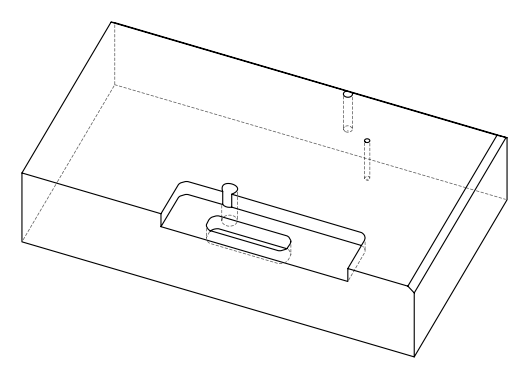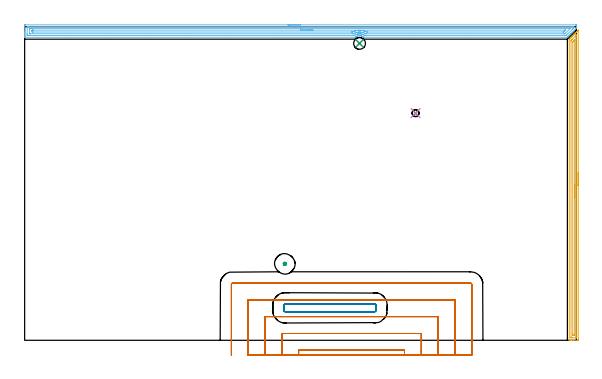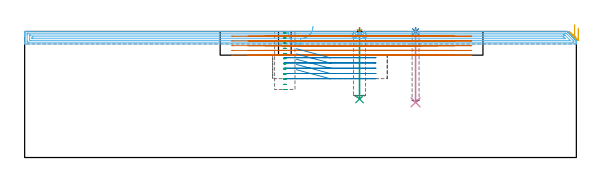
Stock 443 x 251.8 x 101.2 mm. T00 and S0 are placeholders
(PLAN: 9 operations, 5 tool changes, 45.2 min)
(1 SPOT_DRILL | STEP1POCKET | NXT0321_9005460120000 | 0.03 min | 1 mm3)
(2 SPOT_DRILL_1 | STEP1POCKET_1 | NXT0321_9005460120000 | 0.03 min | 0 mm3)
(3 DRILL_BLIND_HOLE_INTO_CENTER | STEP1POCKET | UGT0301_490 | 0.23 min | 3683 mm3)
(4 DRILL_BLIND_HOLE_INTO_CENTER_1 | STEP1POCKET_1 | UGT0301_451 | 0.24 min | 1350 mm3)
(5 AREA_MILL | FG_CHAMFER_SURFACE | UGT0205_001 | 6.09 min | 6520 mm3)
(6 AREA_MILL_1 | FG_CHAMFER_SURFACE_1 | UGT0205_001 | 14.33 min | 21955 mm3)
(7 MILL_OPEN_POCKET | POCKET_OPEN | UGT0201_100 | Follow Part, ap 4.5, ae 75% | 21.52 min | 219702 mm3)
(8 MILL_RECTANGULAR_POCKET | POCKET_RECTANGULAR_STRAIGHT | UGT0201_100 | Follow Part, ap 4.5, ae 75% | 2.17 min | 40578 mm3)
(9 MILL_BLIND_HOLE_FROM_SOLID_MATERIAL | STEP1POCKET_2 | UGT0201_132 | Spiral | 0.53 min | 9479 mm3)
(TOOL NXT0321_9005460120000 | NC Spot Drill, 142deg, 12mm, Carbide, Uncoated | D12 PA142 FL30 Z2)
(TOOL UGT0301_490 | Carbide Drill 9.5 mm | D9.5 PA118 FL81 Z2)
(TOOL UGT0301_451 | Carbide Drill 5.6 mm | D5.6 PA118 FL57 Z2)
(TOOL UGT0205_001 | Chamfer Mill 20 x 3 x 45 deg. | D20 FL50 Z2)
(TOOL UGT0201_100 | End Mill 18 mm | D18 FL22 Z2)
(TOOL UGT0201_132 | Carbide End Mill 14.0 | D14 FL30 Z4)
(OP 1 SPOT_DRILL)
G17 G21 G94 G90
T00 M6
G54
G17 G0 G90 X268.9 Y238.4 S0 M3
G43 Z111.2 H0
G94 G81 G98 Z100.791 F250. R104.2
G80
M5
M2
(OP 2 SPOT_DRILL_1)
G17 G21 G94 G90
T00 M6
G54
G17 G0 G90 X313.9 Y182.4 S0 M3
G43 Z111.2 H0
G94 G81 G98 Z100.959 F250. R104.2
G80
M5
M2
(OP 3 DRILL_BLIND_HOLE_INTO_CENTER)
G17 G21 G94 G90
T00 M6
G54
G17 G0 G90 X268.9 Y238.4 S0 M3
G43 Z111.2 H0
G94 G81 G98 Z47. F250. R103.2
G80
M5
M2
(OP 4 DRILL_BLIND_HOLE_INTO_CENTER_1)
G17 G21 G94 G90
T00 M6
G54
G17 G0 G90 X313.9 Y182.4 S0 M3
G43 Z111.2 H0
G94 G81 G98 Z44.3 F250. R103.2
G80
M5
M2
(OP 5 AREA_MILL)
G17 G21 G94 G90
T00 M6
G54
G17 G0 G90 X444.5 Y134.5 S1061 M3
G43 Z111.2 H0
Z104.
G94 G1 Y134.462 Z103.128 F250.
Y134.348 Z102.264
Y134.159 Z101.412
Y133.897 Z100.58
Y133.563 Z99.774
Y133.16 Z99.
Y132.691 Z98.264
Y132.16 Z97.572
Y131.571 Z96.929
Y130.928 Z96.34
Y130.236 Z95.808
Y129.5 Z95.34
Y128.726 Z94.937
Y127.92 Z94.603
Y127.088 Z94.341
Y126.236 Z94.152
Y125.372 Z94.038
Y124.5 Z94.
Y1.019
X444.499 Y0.632 Z94.001
X444.494 Y0.13 Z94.004
X444.492 Y0.009 Z94.006
X443.998 Y0. Z94.499
X440.457 Z98.037
X439.053 Z99.443
X438.687 Z99.808
X437.956 Z100.544
X437.715 Z100.784
X437.325 Z101.166
X437.303 Y0.008 Z101.188
X437.3 Y0.185 Z101.2
Y241.66
X437.304 Y241.795 Z101.189
X437.321 Y241.817 Z101.173
X437.536 Y242.036 Z100.963
X437.904 Y242.406 Z100.593
X438.245 Y242.746 Z100.252
X438.363 Y242.863 Z100.136
X438.502 Y243.002 Z99.998
X438.687 Y243.188 Z99.81
X438.798 Y243.3 Z99.699
X439.396 Y243.896 Z99.104
X439.572 Y244.074 Z98.925
X440.29 Y244.79 Z98.209
X440.457 Y244.959 Z98.04
X441.184 Y245.685 Z97.315
X441.343 Y245.844 Z97.154
X441.785 Y246.285 Z96.715
X442.079 Y246.579 Z96.42
X442.228 Y246.729 Z96.269
X442.655 Y247.155 Z95.845
X442.973 Y247.474 Z95.526
X443.113 Y247.614 Z95.384
X443.514 Y248.014 Z94.986
X443.6 Y248.1 Z94.9
X443.867 Y248.368 Z94.631
X443.998 Y248.5 Z94.498
X444.372 Y248.872 Z94.128
X444.44 Y248.94 Z94.059
X444.467 Y248.964 Z94.033
X444.494 Y248.983 Z94.004
X444.5 Y248.964 Z94.
Y124.5
X443.086 Z95.414
X443.085 Y2.096 Z95.415
X443.084 Y2.042 Z95.416
X443.082 Y2.016 Z95.418
X443.08 Y2.011 Z95.42
X443.06 Y2.009 Z95.44
X442.643 Y2.001 Z95.857
X439.572 Y2. Z98.928
X439.102 Y2.002 Z99.398
X438.844 Y2.007 Z99.656
X438.721 Y2.011 Z99.779
X438.715 Y2.393 Z99.785
Y2.421
Y240.319
X438.721 Y240.747 Z99.779
X438.93 Y240.968 Z99.57
X439.165 Y241.213 Z99.335
X439.369 Y241.419 Z99.131
X439.572 Y241.623 Z98.928
X442.74 Y244.79 Z95.76
X442.838 Y244.888 Z95.662
X442.929 Y244.977 Z95.571
X443.034 Y245.076 Z95.466
X443.072 Y245.111 Z95.428
X443.085 Y244.819 Z95.415
Y244.79
X443.086 Y124.5 Z95.414
X441.672 Z96.828
X441.671 Y4.772 Z96.829
X441.669 Y4.209 Z96.831
X441.667 Y4.044 Z96.833
X441.665 Y4.011 Z96.835
X441.619 Y4.006 Z96.881
X441.549 Y4.001 Z96.951
X441.343 Y4. Z97.157
X440.664 Y4.001 Z97.836
X440.457 Y4.004 Z98.043
X440.251 Y4.01 Z98.249
X440.135 Y4.019 Z98.365
X440.132 Y4.099 Z98.368
X440.13 Y4.209 Z98.37
X440.129 Y4.542 Z98.371
Y5.104
Y239.424
X440.13 Y239.591 Z98.37
X440.132 Y239.673 Z98.368
X440.135 Y239.712 Z98.365
X440.148 Y239.737 Z98.352
X440.457 Y240.056 Z98.043
X440.587 Y240.188 Z97.913
X440.718 Y240.319 Z97.782
X441.477 Y241.077 Z97.023
X441.613 Y241.213 Z96.887
X441.636 Y241.231 Z96.864
X441.653 Y241.243 Z96.847
X441.664 Y241.213 Z96.836
X441.669 Y241.014 Z96.831
X441.671 Y240.881 Z96.829
X441.672 Y124.5 Z96.828
Y123.628 Z96.866
Y122.763 Z96.98
Y121.912 Z97.169
Y121.08 Z97.432
Y120.274 Z97.765
Y119.5 Z98.168
Y118.764 Z98.637
Y118.072 Z99.168
Y117.429 Z99.757
Y116.84 Z100.401
Y116.308 Z101.093
Y115.84 Z101.828
Y115.437 Z102.602
Y115.103 Z103.408
Y114.841 Z104.24
Y114.652 Z105.092
Y114.538 Z105.957
Y114.5 Z106.828
G0 Z111.2
M5
M2
(OP 6 AREA_MILL_1)
G17 G21 G94 G90
T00 M6
G54
G17 G0 G90 X211.5 Y253.3 S1061 M3
G43 Z111.2 H0
Z101.2
G94 G1 X211.538 Z100.328 F250.
X211.652 Z99.464
X211.841 Z98.612
X212.103 Z97.78
X212.437 Z96.974
X212.84 Z96.2
X213.308 Z95.464
X213.84 Z94.772
X214.429 Z94.129
X215.072 Z93.54
X215.764 Z93.009
X216.5 Z92.54
X217.274 Z92.137
X218.08 Z91.803
X218.912 Z91.541
X219.764 Z91.352
X220.628 Z91.238
X221.5 Z91.2
X442.37
X442.538 Y253.298 Z91.202
X442.998 Y253.291 Z91.205
X443. Y253.107 Z91.389
Y251.856 Z92.639
Y250.865 Z93.634
X442.994 Y250.522 Z93.977
X442.993 Y250.504 Z93.994
X442.966 Y250.469 Z94.029
X442.851 Y250.35 Z94.149
X442.313 Y249.813 Z94.687
X442.135 Y249.633 Z94.863
X441.44 Y248.94 Z95.56
X441.246 Y248.744 Z95.752
X440.567 Y248.067 Z96.433
X440.357 Y247.856 Z96.641
X439.693 Y247.193 Z97.307
X439.468 Y246.967 Z97.53
X438.82 Y246.32 Z98.18
X438.58 Y246.078 Z98.418
X437.947 Y245.447 Z99.053
X437.899 Y245.399 Z99.101
X437.691 Y245.189 Z99.307
X437.074 Y244.574 Z99.926
X437.005 Y244.504 Z99.995
X436.802 Y244.3 Z100.196
X436.201 Y243.701 Z100.799
X436.11 Y243.61 Z100.889
X435.841 Y243.344 Z101.151
X435.795 Y243.304 Z101.189
X435.663 Y243.3 Z101.2
X272.47
X272.215 Y243.305 Z101.19
X272.044 Y243.453 Z101.044
X271.971 Y243.516 Z100.981
X271.804 Y243.65 Z100.848
X271.765 Y243.681 Z100.817
X271.554 Y243.833 Z100.665
X271.518 Y243.856 Z100.642
X271.289 Y243.998 Z100.502
X271.014 Y244.149 Z100.351
X270.66 Y244.301 Z100.198
X270.218 Y244.452 Z100.045
X269.892 Y244.529 Z99.969
X269.787 Y244.551 Z99.942
X269.767 Y244.556 Z99.937
X269.321 Y244.623 Z99.874
X269.041 Y244.642 Z99.852
X268.885 Y244.641 Z99.85
X268.76 Y244.643 Z99.852
X268.749 Y244.642 Z99.853
X268.639 Y244.634 Z99.864
X268.425 Y244.616 Z99.881
X267.979 Y244.547 Z99.949
X267.528 Y244.437 Z100.062
X267.085 Y244.28 Z100.218
X266.785 Y244.147 Z100.348
X266.559 Y244.023 Z100.476
X266.483 Y243.981 Z100.518
X266.393 Y243.924 Z100.576
X266.288 Y243.856 Z100.641
X266.191 Y243.795 Z100.704
X266.102 Y243.726 Z100.774
X266.054 Y243.688 Z100.812
X265.786 Y243.476 Z101.021
X265.723 Y243.422 Z101.075
X265.586 Y243.305 Z101.191
X265.316 Y243.3 Z101.2
X0.183
X0.01 Y243.303 Z101.188
X0.008 Y243.343 Z101.148
X0. Y243.755 Z100.745
Y244.017 Z100.483
Y244.744 Z99.751
Y245.997 Z98.5
Y247.411 Z97.085
Y252.482 Z92.016
X0.002 Y252.744 Z91.753
X0.008 Y253.292 Z91.206
X0.077 Y253.294 Z91.204
X0.63 Y253.3 Z91.2
X221.5
Y251.886 Z92.614
X439.657
X440.552 Y251.884 Z92.616
X440.581 Y251.883 Z92.617
X440.99 Y251.856 Z92.644
X440.995 Y251.445 Z93.055
X440.99 Y250.967 Z93.533
X440.794 Y250.756 Z93.744
X440.581 Y250.533 Z93.967
X440.354 Y250.304 Z94.196
X440.128 Y250.078 Z94.422
X435.216 Y245.167 Z99.333
X435.002 Y244.957 Z99.543
X434.783 Y244.744 Z99.756
X434.35 Y244.716 Z99.784
X434.322
X433.458 Y244.714 Z99.786
X274.289
X273.393 Y244.716 Z99.784
X273.364 Y244.718 Z99.782
X273.108 Y244.744 Z99.756
X272.713 Y244.987 Z99.513
X272.47 Y245.131 Z99.369
X272.189 Y245.285 Z99.215
X271.705 Y245.505 Z98.995
X271.576 Y245.554 Z98.946
X271.356 Y245.633 Z98.867
X271.022 Y245.741 Z98.759
X270.842 Y245.79 Z98.71
X270.682 Y245.83 Z98.67
X270.425 Y245.889 Z98.611
X269.787 Y245.993 Z98.507
X269.383 Y246.035 Z98.465
X268.893 Y246.053 Z98.447
X268.485 Y246.039 Z98.461
X267.999 Y245.993 Z98.507
X267.686 Y245.944 Z98.556
X267.418 Y245.899 Z98.601
X267.105 Y245.824 Z98.676
X266.951 Y245.786 Z98.714
X266.445 Y245.633 Z98.867
X266.235 Y245.561 Z98.939
X266.211 Y245.551 Z98.949
X265.648 Y245.304 Z99.196
X265.316 Y245.122 Z99.378
X265.079 Y244.981 Z99.519
X264.694 Y244.744 Z99.756
X264.449 Y244.718 Z99.782
X264.422 Y244.716 Z99.784
X263.558 Y244.714 Z99.786
X3.343
X2.447 Y244.716 Z99.784
X2.418 Y244.717 Z99.783
X2.01 Y244.744 Z99.756
X2.003 Y245.158 Z99.342
X2.001 Y245.633 Z98.867
X2. Y246.049 Z98.451
X2.001 Y250.967 Z93.533
X2.002 Y251.38 Z93.12
X2.01 Y251.856 Z92.644
X2.39 Y251.883 Z92.617
X2.418 Y251.884 Z92.616
X3.282 Y251.886 Z92.614
X221.5
Y250.472 Z94.028
X437.899 Y250.471 Z94.029
X437.953 Y250.47 Z94.03
X438.015 Y250.466 Z94.034
X438.052 Y250.463 Z94.037
X438.019 Y250.426 Z94.074
X437.962 Y250.363 Z94.137
X437.899 Y250.298 Z94.202
X437.788 Y250.188 Z94.313
X434.222 Y246.621 Z97.879
X434.121 Y246.522 Z97.978
X433.771 Y246.182 Z98.318
X433.72 Y246.135 Z98.365
X433.626 Y246.133 Z98.367
X433.428 Y246.131 Z98.369
X432.929 Y246.129 Z98.371
X432.534 Y246.128 Z98.372
X274.258 Y246.129 Z98.371
X274.009 Y246.131 Z98.369
X273.948 Y246.133 Z98.367
X273.92 Y246.135 Z98.365
X273.863 Y246.165 Z98.335
X273.552 Y246.335 Z98.165
X273.364 Y246.43 Z98.07
X273.17 Y246.522 Z97.978
X272.47 Y246.816 Z97.684
X272.017 Y246.972 Z97.528
X271.576 Y247.106 Z97.394
X270.816 Y247.277 Z97.223
X270.682 Y247.3 Z97.2
X269.961 Y247.411 Z97.089
X269.787 Y247.429 Z97.071
X269.768 Y247.43 Z97.07
X269.315 Y247.453 Z97.047
X268.893 Y247.469 Z97.031
X268.834 Y247.47 Z97.03
X268.422 Y247.453 Z97.047
X267.999 Y247.426 Z97.074
X267.985 Y247.425 Z97.075
X267.836 Y247.411 Z97.089
X267.198 Y247.318 Z97.182
X267.105 Y247.302 Z97.198
X266.747 Y247.232 Z97.268
X266.461 Y247.162 Z97.338
X266.211 Y247.099 Z97.401
X265.768 Y246.962 Z97.538
X265.316 Y246.81 Z97.69
X265.11 Y246.727 Z97.773
X264.62 Y246.522 Z97.978
X264.486 Y246.459 Z98.041
X264.422 Y246.427 Z98.073
X263.904 Y246.148 Z98.352
X263.872 Y246.135 Z98.365
X263.825 Y246.133 Z98.367
X263.726 Y246.13 Z98.37
X263.528 Y246.129 Z98.371
X263.03 Y246.128 Z98.372
X4.603 Y246.129 Z98.371
X4.207
X4.075 Y246.131 Z98.369
X4.028 Y246.133 Z98.367
X4.01 Y246.136 Z98.364
X4.007 Y246.18 Z98.32
X4.003 Y246.317 Z98.183
X4.001 Y246.522 Z97.978
X4. Y246.728 Z97.772
Y249.394 Z95.106
X4.003 Y250.078 Z94.422
X4.006 Y250.278 Z94.222
X4.019 Y250.464 Z94.036
X4.207 Y250.467 Z94.033
X4.706 Y250.47 Z94.03
X5.101 Y250.471 Z94.029
X5.599 Y250.472 Z94.028
X221.5
Y249.057 Z95.443
X433.56
X434.053 Y249.056 Z95.444
X434.13 Y249.055 Z95.445
X434.182 Y249.051 Z95.449
X434.189 Y249.049 Z95.451
X434.182 Y249.04 Z95.46
X434.089 Y248.94 Z95.56
X433.981 Y248.83 Z95.67
X433.885 Y248.734 Z95.766
X433.44 Y248.288 Z96.212
X432.993 Y247.844 Z96.656
X432.837 Y247.691 Z96.809
X432.711 Y247.571 Z96.929
X432.672 Y247.549 Z96.951
X432.628 Y247.547 Z96.953
X432.534 Y247.544 Z96.956
X432.401 Y247.543 Z96.957
X275.153
X275.019 Y247.544 Z96.956
X274.642 Y247.55 Z96.95
X274.258 Y247.713 Z96.787
X273.73 Y247.936 Z96.564
X273.364 Y248.081 Z96.419
X272.728 Y248.3 Z96.2
X272.47 Y248.379 Z96.121
X272.357 Y248.413 Z96.087
X272.204 Y248.449 Z96.051
X271.576 Y248.589 Z95.911
X271.21 Y248.664 Z95.836
X270.971 Y248.703 Z95.797
X270.682 Y248.745 Z95.755
X270.166 Y248.812 Z95.688
X269.942 Y248.834 Z95.666
X269.787 Y248.845 Z95.655
X269.209 Y248.875 Z95.625
X269.008 Y248.881 Z95.619
X268.893
X268.324 Y248.866 Z95.634
X268.128 Y248.856 Z95.644
X267.999 Y248.846 Z95.654
X267.498 Y248.798 Z95.702
X267.294 Y248.774 Z95.726
X267.105 Y248.748 Z95.752
X266.714 Y248.688 Z95.812
X266.504 Y248.651 Z95.849
X266.211 Y248.594 Z95.906
X265.969 Y248.54 Z95.96
X265.783 Y248.494 Z96.006
X265.316 Y248.371 Z96.129
X265.261 Y248.355 Z96.145
X265.081 Y248.3 Z96.2
X264.59 Y248.133 Z96.367
X264.422 Y248.075 Z96.425
X263.948 Y247.882 Z96.618
X263.528 Y247.703 Z96.797
X263.324 Y247.614 Z96.886
X263.197 Y247.557 Z96.943
X263.014 Y247.55 Z96.95
X262.634 Y247.544 Z96.956
X262.501 Y247.543 Z96.957
X6.757
X6.095 Y247.548 Z96.952
X6.024 Y247.549 Z96.951
X6.01 Y247.637 Z96.863
X6.006 Y247.856 Z96.644
X6. Y248.295 Z96.205
Y248.742 Z95.758
X6.001 Y248.963 Z95.537
X6.003 Y249.018 Z95.482
X6.007 Y249.045 Z95.455
X6.011 Y249.051 Z95.449
X6.02 Y249.053 Z95.447
X6.129 Y249.056 Z95.444
X6.89 Y249.057 Z95.443
X7.022
X221.5
X222.372 Z95.481
X223.236 Z95.595
X224.088 Z95.783
X224.92 Z96.046
X225.726 Z96.38
X226.5 Z96.782
X227.236 Z97.251
X227.928 Z97.782
X228.571 Z98.372
X229.16 Z99.015
X229.692 Z99.707
X230.16 Z100.443
X230.563 Z101.217
X230.897 Z102.022
X231.159 Z102.855
X231.348 Z103.706
X231.462 Z104.571
X231.5 Z105.443
G0 Z111.2
M5
M2
(OP 7 MILL_OPEN_POCKET)
G17 G21 G94 G90
T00 M6
G54
G17 G0 G90 X305. Y-12. S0 M3
G43 Z111.205 H0
Z97.404
G94 G1 Y-9. F250.
Y-8. F500.
X220.
Y-9.
Y-12. F250.
X318.5
Y-9.
Y5.5 F500.
X206.5
Y-9.
Y-12. F250.
X332.
Y-9.
Y19. F500.
X193.
Y-9.
Y-12. F250.
X345.5
Y-9.
Y32.5 F500.
X179.5
Y-9.
Y-12. F250.
X359.
Y-9.
Y44.8 F500.
G3 X357.8 Y46. R1.2
G1 X167.2
G3 X166. Y44.8 R1.2
G1 Y-9.
Y-12. F250.
G0 X305. Z93.603
G1 Y-9.
Y-8. F500.
X220.
Y-9.
Y-12. F250.
X318.5
Y-9.
Y5.5 F500.
X206.5
Y-9.
Y-12. F250.
X332.
Y-9.
Y19. F500.
X193.
Y-9.
Y-12. F250.
X345.5
Y-9.
Y32.5 F500.
X179.5
Y-9.
Y-12. F250.
X359.
Y-9.
Y44.8 F500.
G3 X357.8 Y46. R1.2
G1 X167.2
G3 X166. Y44.8 R1.2
G1 Y-9.
Y-12. F250.
G0 X305. Z89.802
G1 Y-9.
Y-8. F500.
X220.
Y-9.
Y-12. F250.
X318.5
Y-9.
Y5.5 F500.
X206.5
Y-9.
Y-12. F250.
X332.
Y-9.
Y19. F500.
X193.
Y-9.
Y-12. F250.
X345.5
Y-9.
Y32.5 F500.
X179.5
Y-9.
Y-12. F250.
X359.
Y-9.
Y44.8 F500.
G3 X357.8 Y46. R1.2
G1 X167.2
G3 X166. Y44.8 R1.2
G1 Y-9.
Y-12. F250.
G0 X305. Z86.001
G1 Y-9.
Y-8. F500.
X220.
Y-9.
Y-12. F250.
X318.5
Y-9.
Y5.5 F500.
X206.5
Y-9.
Y-12. F250.
X332.
Y-9.
Y19. F500.
X193.
Y-9.
Y-12. F250.
X345.5
Y-9.
Y32.5 F500.
X179.5
Y-9.
Y-12. F250.
X359.
Y-9.
Y44.8 F500.
G3 X357.8 Y46. R1.2
G1 X167.2
G3 X166. Y44.8 R1.2
G1 Y-9.
Y-12. F250.
G0 X305. Z82.2
G1 Y-9.
Y-8. F500.
X220.
Y-9.
Y-12. F250.
X318.5
Y-9.
Y5.5 F500.
X206.5
Y-9.
Y-12. F250.
X332.
Y-9.
Y19. F500.
X193.
Y-9.
Y-12. F250.
X345.5
Y-9.
Y32.5 F500.
X179.5
Y-9.
Y-12. F250.
X359.
Y-9.
Y44.8 F500.
G3 X357.8 Y46. R1.2
G1 X167.2
G3 X166. Y44.8 R1.2
G1 Y-9.
Y-12. F250.
G0 Z111.205
M5
M2
(OP 8 MILL_RECTANGULAR_POCKET)
G17 G21 G94 G90
T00 M6
G54
G17 G0 G90 X218.236 Y22.9 S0 M3
G43 Z111.205 H0
Z87.358
G94 G1 X245.15 Z80.147 F250.
X281.1 F500.
G3 X282.1 Y23.9 R1.
G1 Y28.2
G3 X281.1 Y29.2 R1.
G1 X209.2
G3 X208.2 Y28.2 R1.
G1 Y23.9
G3 X209.2 Y22.9 R1.
G1 X245.15
X246.15
G0 X218.236 Z83.147
G1 X245.15 Z75.935 F250.
X281.1 F500.
G3 X282.1 Y23.9 R1.
G1 Y28.2
G3 X281.1 Y29.2 R1.
G1 X209.2
G3 X208.2 Y28.2 R1.
G1 Y23.9
G3 X209.2 Y22.9 R1.
G1 X245.15
X246.15
G0 X218.236 Z78.935
G1 X245.15 Z71.723 F250.
X281.1 F500.
G3 X282.1 Y23.9 R1.
G1 Y28.2
G3 X281.1 Y29.2 R1.
G1 X209.2
G3 X208.2 Y28.2 R1.
G1 Y23.9
G3 X209.2 Y22.9 R1.
G1 X245.15
X246.15
G0 X218.236 Z74.723
G1 X245.15 Z67.512 F250.
X281.1 F500.
G3 X282.1 Y23.9 R1.
G1 Y28.2
G3 X281.1 Y29.2 R1.
G1 X209.2
G3 X208.2 Y28.2 R1.
G1 Y23.9
G3 X209.2 Y22.9 R1.
G1 X245.15
X246.15
G0 X218.236 Z70.512
G1 X245.15 Z63.3 F250.
X281.1 F500.
G3 X282.1 Y23.9 R1.
G1 Y28.2
G3 X281.1 Y29.2 R1.
G1 X209.2
G3 X208.2 Y28.2 R1.
G1 Y23.9
G3 X209.2 Y22.9 R1.
G1 X245.15
X246.15
G0 Z111.205
M5
M2
(OP 9 MILL_BLIND_HOLE_FROM_SOLID_MATERIAL)
G17 G21 G94 G90
T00 M6
G54
G17 G0 G90 X208.9 Y61.4 S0 M3
G43 Z111.2 H0
Z100.067
G94 G3 X209.475 Y61.975 R0.575 F250.
X208.9 Y62.55 R0.575
X207.75 Y61.4 R1.15
X208.9 Y62.55 R-1.15
X208.325 Y61.975 R0.575
X208.9 Y61.4 R0.575
G0 Z95.933
G3 X209.475 Y61.975 R0.575
X208.9 Y62.55 R0.575
X207.75 Y61.4 R1.15
X208.9 Y62.55 R-1.15
X208.325 Y61.975 R0.575
X208.9 Y61.4 R0.575
G0 Z91.8
G3 X209.475 Y61.975 R0.575
X208.9 Y62.55 R0.575
X207.75 Y61.4 R1.15
X208.9 Y62.55 R-1.15
X208.325 Y61.975 R0.575
X208.9 Y61.4 R0.575
G0 Z87.667
G3 X209.475 Y61.975 R0.575
X208.9 Y62.55 R0.575
X207.75 Y61.4 R1.15
X208.9 Y62.55 R-1.15
X208.325 Y61.975 R0.575
X208.9 Y61.4 R0.575
G0 Z83.533
G3 X209.475 Y61.975 R0.575
X208.9 Y62.55 R0.575
X207.75 Y61.4 R1.15
X208.9 Y62.55 R-1.15
X208.325 Y61.975 R0.575
X208.9 Y61.4 R0.575
G0 Z79.4
G3 X209.475 Y61.975 R0.575
X208.9 Y62.55 R0.575
X207.75 Y61.4 R1.15
X208.9 Y62.55 R-1.15
X208.325 Y61.975 R0.575
X208.9 Y61.4 R0.575
G0 Z75.267
G3 X209.475 Y61.975 R0.575
X208.9 Y62.55 R0.575
X207.75 Y61.4 R1.15
X208.9 Y62.55 R-1.15
X208.325 Y61.975 R0.575
X208.9 Y61.4 R0.575
G0 Z71.133
G3 X209.475 Y61.975 R0.575
X208.9 Y62.55 R0.575
X207.75 Y61.4 R1.15
X208.9 Y62.55 R-1.15
X208.325 Y61.975 R0.575
X208.9 Y61.4 R0.575
G0 Z67.
G3 X209.475 Y61.975 R0.575
X208.9 Y62.55 R0.575
X207.75 Y61.4 R1.15
X208.9 Y62.55 R-1.15
X208.325 Y61.975 R0.575
X208.9 Y61.4 R0.575
G0 Z62.867
G3 X209.475 Y61.975 R0.575
X208.9 Y62.55 R0.575
X207.75 Y61.4 R1.15
X208.9 Y62.55 R-1.15
X208.325 Y61.975 R0.575
X208.9 Y61.4 R0.575
G0 Z58.733
G3 X209.475 Y61.975 R0.575
X208.9 Y62.55 R0.575
X207.75 Y61.4 R1.15
X208.9 Y62.55 R-1.15
X208.325 Y61.975 R0.575
X208.9 Y61.4 R0.575
G0 Z54.6
G3 X209.475 Y61.975 R0.575
X208.9 Y62.55 R0.575
X207.75 Y61.4 R1.15
X208.9 Y62.55 R-1.15
X208.325 Y61.975 R0.575
X208.9 Y61.4 R0.575
G0 Z111.2
M5
M2
